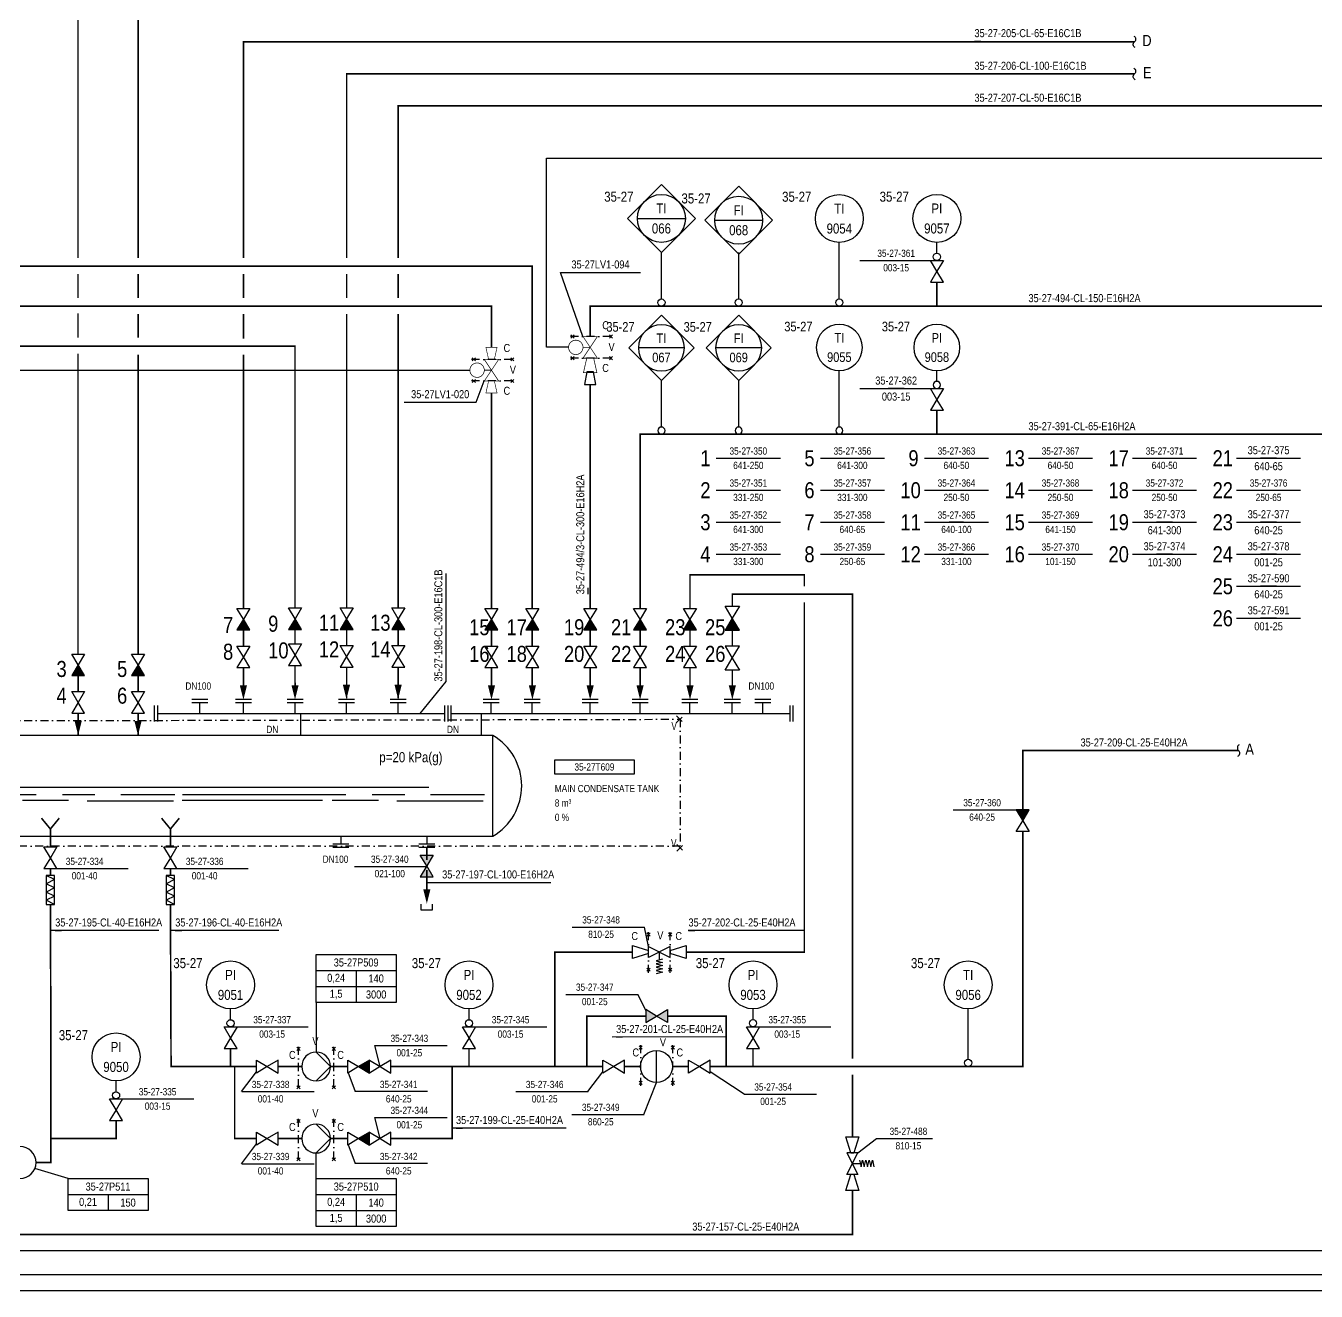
# Model space of a CAD drawing. Header units: millimetres. Extents: x -415 to 12957, y -5 to 599.
# Drawn here: x 5981.8 to 6384.9, y -0.2 to 395.1 of the extents above; entities that cross this region are included whole.
import ezdxf
from ezdxf.enums import TextEntityAlignment as Align

# ---------------------------------------------------------------- set-up
doc = ezdxf.new("R2010")
doc.units = ezdxf.units.MM
doc.header["$LTSCALE"] = 10
doc.header["$MEASUREMENT"] = 0
doc.linetypes.add('DASHDOT2', pattern=[0.5, 0.25, -0.125, 0, -0.125])
doc.linetypes.add('KV', pattern=[3, 2, -1])
doc.layers.get('0').update_dxf_attribs({"linetype": 'CONTINUOUS'})
doc.layers.add('BALANSSI', color=3, linetype='CONTINUOUS', lineweight=25)
for name, color, linetype in [('LAITTEISTO', 7, 'CONTINUOUS'), ('METALLILETKUT', 7, 'CONTINUOUS'), ('P-A-SHEET', 3, 'CONTINUOUS'), ('P-COND', 4, 'CONTINUOUS'), ('P-CVPOS', 7, 'CONTINUOUS'), ('P-DELIVERY_LIMIT', 1, 'DASHDOT2'), ('P-FITTINGS', 7, 'CONTINUOUS'), ('P-INSTRPOS', 7, 'CONTINUOUS'), ('P-INSTRPOS_TEXTS', 7, 'CONTINUOUS'), ('P-INSTRU', 7, 'CONTINUOUS'), ('P-LINEPOS', 7, 'CONTINUOUS'), ('P-OTHER', 7, 'CONTINUOUS'), ('P-PUMP_POS', 7, 'CONTINUOUS'), ('P-PUMPS', 7, 'CONTINUOUS'), ('P-TANK_POS', 7, 'CONTINUOUS'), ('P-TEXT', 7, 'CONTINUOUS'), ('P-VALVEPOS', 7, 'CONTINUOUS'), ('P-VENTS', 7, 'CONTINUOUS'), ('P-WATER', 3, 'CONTINUOUS'), ('PUMPUT', 7, 'CONTINUOUS'), ('PUTKIKARTIOT', 7, 'CONTINUOUS'), ('SAATOVENTTIILIT', 7, 'CONTINUOUS'), ('TEXT', 141, 'CONTINUOUS'), ('yyyyy', 7, 'CONTINUOUS'), ('zzzzzz', 7, 'CONTINUOUS')]:
    doc.layers.add(name, color=color, linetype=linetype)
doc.styles.add('ARIAL', font='ARIALN.TTF')
doc.styles.add('ARIALN', font='ARIALN.TTF')
doc.styles.add('ASHADE', font='ARIALN.TTF')
doc.styles.add('LEGIBLE', font='ARIALN.TTF')
doc.styles.add('ROMA', font='ARIALN.TTF')
doc.styles.add('ROMANS', font='ARIALN.TTF')
doc.styles.add('SFS', font='ARIALN.TTF')
doc.styles.get("Standard").update_dxf_attribs({"font": 'ARIALN.TTF'})

# ---------------------------------------------------------------- blocks, each defined once
blk = doc.blocks.new('ARROW')
blk.add_solid([(-2.5, -1.25), (-2.5, 1.25), (2.5, 0)])
at = {"linetype": 'Continuous', "flags": 1}
blk.add_attdef('SYM_WIDTH', (0, 0), '', height=3, dxfattribs=at)
blk = doc.blocks.new('PI314')
for p, q in [((0, 2.5), (0, -2.5)), ((1, 2.5), (1, -2.5))]:
    blk.add_line(p, q)
blk = doc.blocks.new('PI313')
for p, q in [((0, 2), (0, -2)), ((5, 0.5), (0, 2)), ((5, 0.5), (5, -0.5)), ((0, -2), (5, -0.5))]:
    blk.add_line(p, q)
blk = doc.blocks.new('PI660O22')
at = {"linetype": 'KV'}
blk.add_line((5.03, -5.08), (5.03, 4.92), dxfattribs=at)
blk.add_circle((5.03, -0.08), 5)
at = {"layer": 'zzzzzz', "style": 'ROMA', "flags": 1}
for tag, p in [('LAINIMI', (0, 0)), ('LAIPOS', (0, -0.08)), ('LAIKAPA', (0, -0.16)), ('LAIMTEH', (0, -0.24)), ('LAIKIER', (0, -0.32)), ('LAIJANN', (0, -0.4)), ('LAIMASE', (0, -0.49)), ('LAIERI1', (0, -0.57)), ('LAIERI2', (0, -0.65)), ('LAIERI3', (0, -0.73)), ('LAIERI4', (0, -0.81)), ('LAILISA', (0, -0.89))]:
    blk.add_attdef(tag, p, '', height=0.05, dxfattribs=at)
blk = doc.blocks.new('PI51')
for p, q in [((0, 0.5), (0.5, 0)), ((0.5, 0), (0, -0.5))]:
    blk.add_line(p, q)
blk.add_circle((0, 0), 0.5)
blk = doc.blocks.new('T100CON')
at = {"const_width": 0.25}
blk.add_lwpolyline([(-2.5, 2.4), (2.5, 1.28), (2.5, -1.12), (-2.5, -2.24)], close=True, dxfattribs=at)
at = {"style": 'LEGIBLE', "flags": 9}
for tag, p in [('FC', (0, 3.5)), ('SYM_WIDTH', (0, 0))]:
    blk.add_attdef(tag, p, '', height=1.8, dxfattribs=at)
blk = doc.blocks.new('i001_11')
at = {"layer": 'yyyyy', "const_width": 0.25}
blk.add_lwpolyline([(0, 7.5, 1), (0, 2.5, 1)], format="xyb", close=True, dxfattribs=at)
for points in [[(-3.75, -2.5), (-3.75, 2.5), (3.75, -2.5), (3.75, 2.5), (-3.75, -2.5)], [(0, 2.5), (0, 0)]]:
    blk.add_lwpolyline(points, dxfattribs=at)
at = {"layer": 'yyyyy', "linetype": 'Continuous', "style": 'SFS', "flags": 9}
for tag, p in [('SYM_WIDTH', (0, 0)), ('FC', (0, 3.5))]:
    blk.add_attdef(tag, p, '', height=0.2, dxfattribs=at)
blk = doc.blocks.new('PPI_0103B')
at = {"color": 0, "linetype": 'ByBlock'}
blk.add_circle((0, 0), 1.25, dxfattribs=at)
blk = doc.blocks.new('PPI_1100A')
at = {"color": 0, "linetype": 'ByBlock'}
blk.add_line((0, 0), (2, 0), dxfattribs=at)
blk = doc.blocks.new('PPI_0900A')
at = {"color": 0, "linetype": 'ByBlock'}
blk.add_line((-2.5, 0), (2.5, 0), dxfattribs=at)
blk = doc.blocks.new('PPI_0700A-27_5')
at = {"color": 0, "linetype": 'ByBlock'}
for p, q in [((0, 0), (27.5, 0)), ((0, -5), (0, 0)), ((27.5, 0), (27.5, -5)), ((27.5, -5), (0, -5))]:
    blk.add_line(p, q, dxfattribs=at)
blk = doc.blocks.new('PPI_1207A')
at = {"color": 0, "linetype": 'ByBlock'}
for p, q in [((-8.5, 0), (0, 8.5)), ((0, 8.5), (8.5, 0)), ((0, -8.5), (-8.5, 0)), ((-6, 0), (6, 0)), ((8.5, 0), (0, -8.5))]:
    blk.add_line(p, q, dxfattribs=at)
blk.add_circle((0, 0), 6, dxfattribs=at)
blk = doc.blocks.new('PPI_1000A')
at = {"color": 0, "linetype": 'ByBlock'}
blk.add_line((-1, 0), (1, 0), dxfattribs=at)
blk = doc.blocks.new('P7A1271')
at = {"color": 0, "linetype": 'ByBlock'}
for centre, start, end in [((0.71, 0.82), 116.5651, 229.1849), ((-0.71, -0.82), 296.5651, 49.1849)]:
    blk.add_arc(centre, 1.08, start, end, dxfattribs=at)
blk = doc.blocks.new('PPI_0521A-25_0')
at = {"color": 0, "linetype": 'ByBlock'}
for p, q in [((0, 0), (25, 0)), ((0, -15), (0, 0)), ((25, 0), (25, -15)), ((0, -5), (25, -5)), ((12.5, -5), (12.5, -15)), ((0, -10), (25, -10)), ((25, -15), (0, -15))]:
    blk.add_line(p, q, dxfattribs=at)
blk = doc.blocks.new('PPI_1200A')
at = {"color": 0, "linetype": 'ByBlock'}
blk.add_circle((0, 0), 6, dxfattribs=at)
blk = doc.blocks.new('LAI2587')
for p, q in [((0, 0), (2.5, 0)), ((0, -8.75), (0, 0)), ((2.5, 0), (2.5, -8.75)), ((2.5, -8.75), (0, -8.75))]:
    blk.add_line(p, q)
blk = doc.blocks.new('FLEXIBLE-JOINT')
for p, q in [((1.25, 8.75), (-1.25, 7.5)), ((1.25, 6.25), (-1.25, 7.5)), ((1.25, 6.25), (-1.25, 5)), ((1.25, 3.75), (-1.25, 5)), ((1.25, 3.75), (-1.25, 2.5)), ((1.25, 1.25), (-1.25, 2.5)), ((1.25, 1.25), (-1.25, 0))]:
    blk.add_line(p, q)
at = {"rotation": 180}
blk.add_blockref('LAI2587', (1.25, 0), dxfattribs=at)
blk = doc.blocks.new('P7A1100')
at = {"color": 0, "linetype": 'ByBlock'}
for points in [[(-3, -1.8), (-3, 1.8), (0, 0)], [(3, -1.8), (3, 1.8), (0, 0)]]:
    blk.add_lwpolyline(points, close=True, dxfattribs=at)
blk = doc.blocks.new('P7A1106')
at = {"color": 0, "linetype": 'ByBlock'}
for p, q in [((3, 1.8), (0, 0)), ((3, -1.8), (3, 1.8)), ((0, 0), (3, -1.8))]:
    blk.add_line(p, q, dxfattribs=at)
blk.add_lwpolyline([(-3, 1.8), (0, 0), (-3, -1.8)], close=True, dxfattribs=at)
blk.add_solid([(3, 1.8), (0, 0), (3, -1.8)], dxfattribs=at)
blk = doc.blocks.new('PRO66DD')
h = blk.add_hatch(color=0)
h.paths.add_polyline_path([(-3, 1.8), (-3, -1.8), (0, 0)])
h.paths.add_polyline_path([(3, -1.8), (3, 1.8), (0, 0)])
at = {"layer": 'P-VENTS', "color": 0, "linetype": 'Continuous'}
for points in [[(-3, -1.8), (-3, 1.8), (0, 0)], [(3, -1.8), (3, 1.8), (0, 0)]]:
    blk.add_lwpolyline(points, close=True, dxfattribs=at)
blk = doc.blocks.new('P7A0200')
at = {"color": 0, "linetype": 'ByBlock'}
for p, q in [((0, 5), (5, 0)), ((5, 0), (0, -5))]:
    blk.add_line(p, q, dxfattribs=at)
blk.add_lwpolyline([(0, -5, 1), (0, 5, 1)], format="xyb", close=True, dxfattribs=at)
blk = doc.blocks.new('PPI_0524A-25_0')
at = {"color": 0, "linetype": 'ByBlock'}
for p, q in [((0, 0), (25, 0)), ((0, -10), (0, 0)), ((25, 0), (25, -10)), ((0, -5), (25, -5)), ((12.5, -5), (12.5, -10)), ((25, -10), (0, -10))]:
    blk.add_line(p, q, dxfattribs=at)
blk = doc.blocks.new('P7A1245')
at = {"color": 0, "linetype": 'Continuous'}
for points in [[(-2, 1.8), (-2, -1.8)], [(2, 1), (-2, 1.8)], [(2, -1), (2, 1)], [(-2, -1.8), (2, -1)]]:
    blk.add_lwpolyline(points, dxfattribs=at)
blk = doc.blocks.new('PPI_2100A')
at = {"color": 0, "linetype": 'ByBlock'}
blk.add_line((0, 0), (2, 0), dxfattribs=at)

msp = doc.modelspace()

# ---------------------------------------------------------------- linework, layer by layer
at = {"layer": 'LAITTEISTO'}
for points in [[(6036.14, 180.22), (6036.14, 183.59)], [(6049.77, 180.22), (6049.77, 183.59)], [(6065.9, 180.22), (6065.9, 183.59)], [(6082.02, 180.22), (6082.02, 183.59)], [(6098.15, 180.22), (6098.15, 183.59)], [(6127.21, 180.22), (6127.21, 183.59)], [(6139.99, 180.22), (6139.99, 183.59)], [(6158.09, 180.22), (6158.09, 183.59)], [(6173.68, 180.22), (6173.68, 183.59)], [(6189.26, 180.22), (6189.26, 183.59)], [(6202.49, 180.22), (6202.49, 183.59)], [(6212.06, 180.22), (6212.06, 183.59)], [(6022.89, 180.22), (6112.6, 180.22)], [(6067.76, 173.44), (6067.76, 180.22)], [(6114.6, 180.22), (6220.41, 180.22)], [(6124.18, 173.44), (6124.18, 180.22)], [(6127.71, 173.44), (5876.21, 173.44)], [(6127.71, 141.94), (6127.71, 173.44)], [(5878.01, 157.3), (6107.74, 157.3)], [(5965.47, 155), (5985.05, 155)], [(5980.74, 153.2), (5995.19, 153.2)], [(5993.22, 155), (6003.4, 155)], [(6011.5, 155), (6028.36, 155)], [(6030.62, 153.2), (6074.44, 153.2)], [(6030.72, 155), (6081.8, 155)], [(6077.49, 153.2), (6091.94, 153.2)], [(6089.97, 155), (6100.15, 155)], [(6108.25, 155), (6125.11, 155)], [(6000.97, 153), (6027.9, 153)], [(6097.72, 153), (6124.65, 153)], [(5876.21, 141.94), (6127.71, 141.94)], [(6080.25, 141.94), (6080.25, 139.46)], [(6107.06, 141.94), (6107.06, 139.46)]]:
    msp.add_lwpolyline(points, dxfattribs=at)
msp.add_arc((6118.43, 157.69), 18.28, 300.5102, 59.4898, dxfattribs=at)
at = {"layer": 'P-A-SHEET', "color": 7, "const_width": 0.35}
for points in [[(-410, 0), (12952.06, 0), (12952.06, 594), (-410, 594)], [(-405, 5), (12947.06, 5), (12947.06, 589), (-405, 589)]]:
    msp.add_lwpolyline(points, close=True, dxfattribs=at)
at = {"layer": 'P-COND', "linetype": 'Continuous', "const_width": 0.5}
for points in [[(6016.86, 322.5), (6016.86, 400.31), (5801.81, 400.31)], [(5998.11, 322.5), (5998.11, 397.81)], [(6049.77, 322.5), (6049.77, 390.06), (6328.1, 390.06)], [(6082.03, 322.5), (6082.03, 380.08), (6328.1, 380.08)], [(6098.15, 322.5), (6098.15, 370.1), (6389.99, 370.1), (6389.99, 310)], [(5998.11, 310), (5998.11, 317.5)], [(6016.86, 310), (6016.86, 317.5)], [(6049.77, 310), (6049.77, 317.5)], [(6082.03, 310), (6082.03, 317.5)], [(6098.15, 310), (6098.15, 317.5)], [(6266.38, 307.51), (6266.38, 315.01)], [(6127.26, 294.62), (6127.26, 307.5), (5149.96, 307.5), (5149.96, 39.42), (2539.99, 39.42), (2539.99, 175)], [(5998.11, 297.64), (5998.11, 305.26)], [(6016.86, 297.64), (6016.86, 305)], [(6049.77, 297.38), (6049.77, 305)], [(6082.02, 213.23), (6082.02, 305)], [(6082.03, 300.02), (6082.03, 305)], [(6098.15, 213.23), (6098.15, 305)], [(5998.11, 198.85), (5998.11, 292.64)], [(6016.86, 198.85), (6016.86, 292.36)], [(6049.77, 213.09), (6049.77, 292.38)], [(6158.09, 283), (6158.09, 213.09)], [(6127.26, 280.38), (6127.26, 213.09)], [(6266.38, 267.5), (6266.38, 275)], [(6239.99, 72.5), (6239.99, 217.5), (6202.49, 217.5), (6202.49, 213.75)], [(6188.05, 105.68), (6224.99, 105.68), (6224.99, 215)], [(6049.77, 206.34), (6049.77, 201.34)], [(6065.89, 201.98), (6065.89, 206.48)], [(6082.02, 206.48), (6082.02, 201.48)], [(6098.15, 206.48), (6098.15, 201.48)], [(6127.26, 206.34), (6127.26, 201.34)], [(6158.09, 206.34), (6158.09, 201.34)], [(6173.68, 206.34), (6173.68, 201.34)], [(6189.26, 206.34), (6189.26, 201.34)], [(6202.49, 206.25), (6202.49, 201.25)], [(6049.77, 194.59), (6049.77, 189.09)], [(6065.9, 189.09), (6065.89, 195.23)], [(6082.02, 194.73), (6082.02, 184.95)], [(6098.15, 194.73), (6098.15, 184.95)], [(6127.26, 194.59), (6127.26, 189.09)], [(6158.09, 194.59), (6158.09, 189.09)], [(6173.68, 194.59), (6173.68, 189.09)], [(6189.26, 194.59), (6189.26, 189.09)], [(6202.49, 193.75), (6202.49, 187.5)], [(5998.16, 192.1), (5998.16, 187.1)], [(6016.86, 192.1), (6016.86, 187.1)], [(5998.16, 180.35), (5998.16, 173.44)], [(6016.86, 180.35), (6016.86, 173.44)], [(6293.2, 150.15), (6293.2, 168.72), (6360.6, 168.72)], [(5986.7, 147.57), (5989.48, 144.19)], [(5992.25, 147.57), (5989.48, 144.19)], [(6024.2, 147.57), (6026.98, 144.19)], [(6029.75, 147.57), (6026.98, 144.19)], [(5989.48, 144.19), (5989.48, 138.57)], [(6026.98, 144.19), (6026.98, 138.57)], [(6107.06, 138.46), (6107.06, 134.52)], [(5989.48, 131.9), (5989.48, 129.65)], [(6026.98, 131.9), (6026.98, 129.65)], [(6107.06, 131.35), (6107.06, 125.35)], [(5989.48, 120.65), (5989.64, 80), (5989.64, 40), (5984.99, 40)], [(6026.98, 120.65), (6027.18, 70), (6053.87, 70)], [(6045.76, 70), (6045.76, 75.62)], [(6120.24, 70), (6120.24, 75.62)], [(6208.95, 70.01), (6208.95, 75.64)], [(6047.05, 70), (6047.05, 47.5), (6053.87, 47.5)], [(6060.62, 70), (6067.99, 70)], [(6076.99, 70), (6082.36, 70)], [(6095.86, 70), (6162.07, 70)], [(6114.99, 70), (6114.99, 47.5), (6095.86, 47.5)], [(6168.82, 70), (6173.87, 70)], [(6183.9, 70), (6188.82, 70)], [(6239.99, 48.06), (6239.99, 67.5)], [(6009.99, 53.12), (6009.99, 50), (6009.99, 47.5), (5989.64, 47.5)], [(6060.62, 47.5), (6067.99, 47.5)], [(6076.99, 47.5), (6082.36, 47.5)], [(5947.49, 40), (5947.49, 20), (5947.49, 17.5), (6239.99, 17.5), (6239.99, 31.31)]]:
    msp.add_lwpolyline(points, dxfattribs=at)
at = {"layer": 'P-COND', "const_width": 0.5}
for points in [[(4649.99, 72.02), (4649.99, 50), (5134.7, 50), (5134.7, 320), (6139.99, 320), (6139.99, 213.09)], [(6158.09, 298), (6158.09, 307.5), (6409.99, 307.5), (6409.99, 52.5), (6459.81, 52.5)], [(-130.72, 27.08), (2740, 27.14), (2755, 27.14), (5492.84, 27.23), (5492.84, 295), (6065.89, 295), (6065.89, 213.23)], [(6173.68, 213.09), (6173.68, 267.5), (6399.99, 267.5), (6399.99, 42.5), (6459.81, 42.5)], [(6139.99, 201.34), (6139.99, 206.34)], [(6139.99, 187.5), (6139.99, 194.59)]]:
    msp.add_lwpolyline(points, dxfattribs=at)
at = {"layer": 'P-COND', "linetype": 'Continuous'}
for points in [[(6224.99, 220, 0.5, 0.5, 0), (6224.99, 223.58, 0.5, 0.5, 0), (6189.26, 223.58, 0.5, 0.5, 0), (6189.26, 213.09, 0, 0, 0)], [(6195.57, 70, 0.5, 0.5, 0), (6293.2, 70, 0.5, 0.5, 0), (6293.2, 143.4, 0, 0, 0)], [(6147.07, 70, 0.5, 0.5, 0), (6147.07, 105.68, 0.5, 0.5, 0), (6171.3, 105.68, 0, 0, 0)], [(6157.07, 70, 0.5, 0.5, 0), (6157.07, 85.75, 0.5, 0.5, 0), (6175.45, 85.75, 0, 0, 0)], [(6182.2, 85.75, 0.5, 0.5, 0), (6200.57, 85.75, 0.5, 0.5, 0), (6200.57, 70, 0, 0, 0)]]:
    msp.add_lwpolyline(points, format="xyseb", dxfattribs=at)
at = {"layer": 'P-CVPOS'}
for points in [[(6155.84, 298), (6148.81, 318.03), (6173.81, 318.03)], [(6099.99, 277.5), (6122.49, 277.5), (6125.01, 284.12)]]:
    msp.add_lwpolyline(points, dxfattribs=at)
at = {"layer": 'P-DELIVERY_LIMIT'}
for points in [[(6153.09, 297.5), (6152.09, 298.5)], [(6152.09, 297.5), (6153.09, 298.5)], [(6164.09, 297.5), (6165.09, 298.5)], [(6165.09, 297.5), (6164.09, 298.5)], [(6164.59, 298), (6151.59, 298)], [(6133.76, 290.87), (6120.76, 290.87)], [(6122.26, 290.37), (6121.26, 291.37)], [(6121.26, 290.37), (6122.26, 291.37)], [(6133.26, 290.37), (6134.26, 291.37)], [(6134.26, 290.37), (6133.26, 291.37)], [(6164.59, 291.25), (6151.59, 291.25)], [(6153.09, 290.75), (6152.09, 291.75)], [(6152.09, 290.75), (6153.09, 291.75)], [(6164.09, 290.75), (6165.09, 291.75)], [(6165.09, 290.75), (6164.09, 291.75)], [(6133.76, 284.12), (6120.76, 284.12)], [(6122.26, 283.63), (6121.26, 284.63)], [(6121.26, 283.63), (6122.26, 284.63)], [(6133.26, 283.63), (6134.26, 284.63)], [(6134.26, 283.63), (6133.26, 284.63)], [(6185.09, 177.4), (6187.22, 179.52)], [(6185.09, 179.52), (6187.21, 177.4)], [(6185.13, 139.35), (6187.25, 137.22)], [(6185.13, 137.22), (6187.25, 139.34)], [(6175.8, 111.75), (6176.8, 110.75)], [(6175.8, 110.75), (6176.8, 111.75)], [(6176.3, 99.25), (6176.3, 112.25)], [(6182.55, 111.75), (6183.55, 110.75)], [(6182.55, 110.75), (6183.55, 111.75)], [(6183.05, 99.25), (6183.05, 112.25)], [(6175.8, 99.75), (6176.8, 100.75)], [(6175.8, 100.75), (6176.8, 99.75)], [(6182.55, 99.75), (6183.55, 100.75)], [(6182.55, 100.75), (6183.55, 99.75)], [(6173.87, 63.92), (6173.87, 76.92)], [(6183.9, 63.92), (6183.9, 76.92)], [(6066.49, 76), (6067.49, 75)], [(6066.49, 75), (6067.49, 76)], [(6066.99, 63.5), (6066.99, 76.5)], [(6077.49, 76), (6078.49, 75)], [(6077.49, 75), (6078.49, 76)], [(6077.99, 63.5), (6077.99, 76.5)], [(6173.37, 76.42), (6174.37, 75.42)], [(6173.37, 75.42), (6174.37, 76.42)], [(6184.4, 76.42), (6183.4, 75.42)], [(6184.4, 75.42), (6183.4, 76.42)], [(6173.37, 64.42), (6174.37, 65.42)], [(6173.37, 65.42), (6174.37, 64.42)], [(6184.4, 64.42), (6183.4, 65.42)], [(6184.4, 65.42), (6183.4, 64.42)], [(6066.49, 63), (6067.49, 64)], [(6066.49, 64), (6067.49, 63)], [(6077.49, 63), (6078.49, 64)], [(6077.49, 64), (6078.49, 63)], [(6066.49, 52.5), (6067.49, 53.5)], [(6066.49, 53.5), (6067.49, 52.5)], [(6066.99, 41), (6066.99, 54)], [(6077.49, 52.5), (6078.49, 53.5)], [(6077.49, 53.5), (6078.49, 52.5)], [(6077.99, 41), (6077.99, 54)], [(6066.49, 41.5), (6067.49, 40.5)], [(6066.49, 40.5), (6067.49, 41.5)], [(6077.49, 41.5), (6078.49, 40.5)], [(6077.49, 40.5), (6078.49, 41.5)]]:
    msp.add_lwpolyline(points, dxfattribs=at)
msp.add_lwpolyline([(6186.15, 178.46), (6186.15, 138.79), (5861.59, 138.79), (5861.59, 146.38), (5863.92, 146.38), (5863.92, 170), (5861.59, 170), (5861.59, 177.85), (5894.6, 177.85)], close=True, dxfattribs=at)
at = {"layer": 'P-INSTRU'}
for points in [[(6151.34, 294.71), (6144.41, 294.71), (6144.41, 353.76), (6404.87, 353.76), (6404.99, 47.5), (6459.81, 47.5)], [(1362.79, 103.98), (1514.84, 103.98), (1514.84, 57.5), (5356.15, 57.5), (5356.15, 287.5), (6120.51, 287.5)]]:
    msp.add_lwpolyline(points, dxfattribs=at)
at = {"layer": 'P-INSTRU', "linetype": 'Continuous'}
for points in [[(6235.91, 309.75), (6235.91, 327.39)], [(6266.38, 324.01), (6266.38, 327.39)], [(6180.34, 309.75), (6180.34, 324.28)], [(6204.47, 309.75), (6204.47, 324.28)], [(6235.91, 269.74), (6235.91, 287.38)], [(6266.38, 284), (6266.38, 287.38)], [(6180.34, 269.74), (6180.34, 284.27)], [(6204.47, 269.74), (6204.47, 284.27)], [(6045.76, 84.62), (6045.76, 88)], [(6120.24, 84.62), (6120.24, 88)], [(6208.95, 84.64), (6208.95, 88.01)], [(6276.15, 72.25), (6276.15, 88)], [(6009.99, 62.12), (6009.99, 65.5)]]:
    msp.add_lwpolyline(points, dxfattribs=at)
at = {"layer": 'P-LINEPOS'}
msp.add_lwpolyline([(6107.06, 127.5), (6145.82, 127.5)], dxfattribs=at)
at = {"layer": 'P-OTHER'}
for points in [[(6104.99, 180.22), (6113.15, 190.22), (6113.14, 224.04)], [(6271.51, 150.15), (6291.62, 150.15)], [(6108.78, 120.75), (6108.78, 118.85), (6105.34, 118.85), (6105.34, 120.75)], [(6023.37, 112.5), (5989.55, 112.49)], [(6060.87, 112.5), (6027.05, 112.49)], [(6224.99, 112.5), (6188.67, 112.49)], [(6072.49, 90), (6072.49, 74.5)], [(6200.57, 79.22), (6164.99, 79.21)], [(6150.57, 50.79), (6114.99, 50.78)], [(6072.49, 35), (6072.49, 43)], [(5994.99, 35), (5984.63, 38.15)]]:
    msp.add_lwpolyline(points, dxfattribs=at)
at = {"layer": 'P-VALVEPOS'}
for points in [[(6242.36, 321.76), (6264.96, 321.76)], [(6242.36, 281.75), (6264.96, 281.75)], [(6197.49, 260), (6217.49, 260)], [(6229.99, 260), (6249.99, 260)], [(6262.49, 260), (6282.49, 260)], [(6294.99, 260), (6314.99, 260)], [(6327.49, 260), (6347.49, 260)], [(6359.99, 260), (6379.99, 260)], [(6197.49, 250), (6217.49, 250)], [(6229.99, 250), (6249.99, 250)], [(6262.49, 250), (6282.49, 250)], [(6294.99, 250), (6314.99, 250)], [(6327.49, 250), (6347.49, 250)], [(6359.99, 250), (6379.99, 250)], [(6197.49, 240), (6217.49, 240)], [(6229.99, 240), (6249.99, 240)], [(6262.49, 240), (6282.49, 240)], [(6294.99, 240), (6314.99, 240)], [(6327.49, 240), (6347.49, 240)], [(6359.99, 240), (6379.99, 240)], [(6197.49, 230), (6217.49, 230)], [(6229.99, 230), (6249.99, 230)], [(6262.49, 230), (6282.49, 230)], [(6294.99, 230), (6314.99, 230)], [(6327.49, 230), (6347.49, 230)], [(6359.99, 230), (6379.99, 230)], [(6359.99, 220), (6379.99, 220)], [(6359.99, 210), (6379.99, 210)], [(5991.17, 131.82), (6013.77, 131.82)], [(6028.67, 131.82), (6051.27, 131.82)], [(6084.46, 132.5), (6107.06, 132.5)], [(6152.49, 113.56), (6175.09, 113.56)], [(6174.99, 113.56), (6176.16, 107.5)], [(6150.52, 92.54), (6173.12, 92.54)], [(6173.02, 92.54), (6175.45, 87.44)], [(6047.44, 82.38), (6070.05, 82.38)], [(6121.93, 82.38), (6144.53, 82.38)], [(6210.64, 82.38), (6233.24, 82.38)], [(6092.49, 70), (6090.87, 76.55), (6113.47, 76.55)], [(6049.17, 62.15), (6053.87, 68.31)], [(6082.36, 68.31), (6084.68, 62.16)], [(6157.38, 62.15), (6162.07, 68.31)], [(6174.89, 55), (6178.82, 65)], [(6206.23, 61.35), (6195.57, 68.31)], [(6049.27, 62.15), (6071.87, 62.15)], [(6107.28, 62.16), (6084.68, 62.16)], [(6134.88, 62.15), (6157.48, 62.15)], [(6206.23, 61.36), (6228.83, 61.36)], [(6011.67, 59.88), (6034.27, 59.88)], [(6092.49, 47.5), (6090.87, 54.05), (6113.47, 54.05)], [(6152.39, 55), (6174.99, 55)], [(6049.17, 39.65), (6053.87, 45.81)], [(6082.36, 45.81), (6084.68, 39.66)], [(6241.67, 43.06), (6247.49, 47.5), (6264.99, 47.5)], [(6049.27, 39.65), (6071.87, 39.65)], [(6107.28, 39.66), (6084.68, 39.66)]]:
    msp.add_lwpolyline(points, dxfattribs=at)
at = {"layer": 'P-VENTS'}
for points in [[(6183.05, 107.44), (6176.3, 104.06)], [(6176.3, 104.06), (6176.3, 107.44)], [(6176.3, 107.44), (6183.05, 104.06)], [(6179.67, 105.75), (6179.67, 103.3)], [(6183.05, 104.06), (6183.05, 107.44)], [(6180.68, 103.56), (6178.66, 103.05)], [(6178.66, 103.05), (6180.68, 102.54)], [(6180.68, 102.54), (6178.66, 102.04)], [(6178.66, 102.04), (6180.68, 101.53)], [(6180.68, 101.53), (6178.66, 101.03)], [(6178.66, 101.03), (6180.68, 100.52)], [(6180.68, 100.52), (6178.66, 100.01)], [(6178.66, 100.01), (6180.68, 99.51)], [(6180.68, 99.51), (6178.66, 99)], [(6238.3, 36.31), (6241.67, 43.06)], [(6241.67, 43.06), (6238.3, 43.06)], [(6238.3, 43.06), (6241.67, 36.31)], [(6242.18, 40.7), (6242.69, 38.67)], [(6242.69, 38.67), (6243.19, 40.7)], [(6243.19, 40.7), (6243.7, 38.67)], [(6243.7, 38.67), (6244.21, 40.7)], [(6244.21, 40.7), (6244.71, 38.67)], [(6244.71, 38.67), (6245.22, 40.7)], [(6245.22, 40.7), (6245.72, 38.67)], [(6245.72, 38.67), (6246.23, 40.7)], [(6246.23, 40.7), (6246.74, 38.67)], [(6241.67, 36.31), (6238.3, 36.31)], [(6239.99, 39.69), (6242.43, 39.69)]]:
    msp.add_lwpolyline(points, dxfattribs=at)
at = {"layer": 'P-WATER', "const_width": 0.35}
msp.add_lwpolyline([(-315, 12.5), (6789.82, 12.5)], dxfattribs=at)
at = {"layer": 'SAATOVENTTIILIT', "const_width": 0.225}
for points in [[(6129.51, 284.12), (6125.01, 284.12), (6129.51, 290.87), (6125.01, 290.87), (6129.51, 284.12)], [(6125.01, 287.5), (6127.26, 287.5)]]:
    msp.add_lwpolyline(points, dxfattribs=at)
msp.add_lwpolyline([(6120.51, 287.5, 1), (6125.01, 287.5, 1)], format="xyb", close=True, dxfattribs=at)

# ---------------------------------------------------------------- block references
at = {"layer": 'LAITTEISTO', "xscale": -1}
for p in [(6113.6, 180.22), (6114.6, 180.22)]:
    msp.add_blockref('PI314', p, dxfattribs=at)
at = {"layer": 'METALLILETKUT', "xscale": -1.028571429000294, "yscale": 1.028571429000294, "zscale": 1.028571429000294, "rotation": 180}
for p in [(5989.48, 129.65), (6026.98, 129.65)]:
    msp.add_blockref('FLEXIBLE-JOINT', p, dxfattribs=at)
at = {"layer": 'P-COND', "linetype": 'Continuous', "yscale": 0.900000000000091, "zscale": 0.900000000000091}
for p, xscale, rotation in [((6049.77, 186.84), 0.900000000000091, 270), ((6065.9, 186.84), 0.900000000000091, 270), ((6081.97, 186.98), 0.900000000000091, 270), ((6098.09, 186.98), 0.900000000000091, 270), ((6127.26, 186.84), 0.900000000000091, 270), ((6140.04, 186.84), 0.900000000000091, 270), ((6158.09, 186.84), 0.900000000000091, 270), ((6173.68, 186.84), 0.900000000000091, 270), ((6189.26, 186.84), 0.900000000000091, 270), ((6202.49, 186.84), 0.900000000000091, 270), ((5998.16, 175.69), 0.900000000000091, 270), ((6016.86, 175.69), 0.900000000000091, 270), ((6107.06, 123.1), -0.900000000000091, 89.99999999999952)]:
    msp.add_blockref('ARROW', p, dxfattribs=dict(at, xscale=xscale, rotation=rotation))
at = {"layer": 'P-CVPOS', "color": 140, "xscale": -1, "rotation": 180}
for p in [(6161.31, 318.03), (6111.24, 277.5)]:
    msp.add_blockref('PPI_1000A', p, dxfattribs=at)
at = {"layer": 'P-FITTINGS', "xscale": -1}
for p in [(6328.1, 390.06), (6328.1, 380.02)]:
    msp.add_blockref('P7A1271', p, dxfattribs=at)
at = {"layer": 'P-FITTINGS', "rotation": 90}
msp.add_blockref('P7A1245', (6158.09, 285), dxfattribs=at)
at = {"layer": 'P-FITTINGS'}
msp.add_blockref('P7A1271', (6360.6, 168.72), dxfattribs=at)
at = {"layer": 'P-INSTRPOS', "color": 140, "xscale": -1.2, "yscale": 1.2, "zscale": 1.2}
for name, p in [('PPI_1207A', (6180.34, 294.47)), ('PPI_1207A', (6204.47, 294.47)), ('PPI_1200A', (6235.91, 294.58)), ('PPI_1200A', (6266.38, 294.58))]:
    msp.add_blockref(name, p, dxfattribs=at)
at = {"layer": 'P-INSTRU', "color": 140}
for name, p, xscale, yscale, zscale in [('PPI_1207A', (6180.34, 334.89), 1.2478, 1.2478, 1.2478), ('PPI_1207A', (6204.47, 334.34), 1.2478, 1.2478, 1.2478), ('PPI_1200A', (6235.91, 334.87), 1.2478, 1.2478, 1.2478), ('PPI_1200A', (6266.38, 334.89), 1.2478, 1.2478, 1.2478), ('PPI_0103B', (6266.38, 322.89), 0.899999999999636, 0.899999999999636, 0.899999999999636), ('PPI_0103B', (6180.34, 308.62), 0.899999999999636, 0.899999999999636, 0.899999999999636), ('PPI_0103B', (6204.47, 308.62), 0.899999999999636, 0.899999999999636, 0.899999999999636), ('PPI_0103B', (6235.91, 308.62), 0.899999999999636, 0.899999999999636, 0.899999999999636), ('PPI_1200A', (6045.76, 95.5), 1.2478, 1.2478, 1.2478), ('PPI_1200A', (6120.24, 95.5), 1.2478, 1.2478, 1.2478), ('PPI_1200A', (6208.95, 95.5), 1.2478, 1.2478, 1.2478), ('PPI_1200A', (6276.15, 95.5), 1.2478, 1.2478, 1.2478), ('PPI_0103B', (6045.76, 83.5), 0.9000000000005458, 0.9000000000005458, 0.9000000000005458), ('PPI_0103B', (6120.24, 83.5), 0.9000000000005458, 0.9000000000005458, 0.9000000000005458), ('PPI_0103B', (6208.95, 83.51), 0.9000000000005458, 0.9000000000005458, 0.9000000000005458), ('PPI_1200A', (6009.99, 73), 1.2478, 1.2478, 1.2478), ('PPI_0103B', (6276.15, 71.13), 0.9000000000005458, 0.9000000000005458, 0.9000000000005458), ('PPI_0103B', (6009.99, 61), 0.9000000000005458, 0.9000000000005458, 0.9000000000005458)]:
    msp.add_blockref(name, p, dxfattribs=dict(at, xscale=xscale, yscale=yscale, zscale=zscale))
at = {"layer": 'P-INSTRU', "color": 140, "xscale": -0.9, "yscale": 0.9, "zscale": 0.9, "rotation": 270}
for p in [(6266.38, 282.88), (6180.34, 268.61), (6204.47, 268.61), (6235.91, 268.61)]:
    msp.add_blockref('PPI_0103B', p, dxfattribs=at)
at = {"layer": 'P-LINEPOS', "color": 140}
for p in [(6278.12, 390.27), (6278.12, 380.08), (6278.12, 370.1), (6294.99, 307.5), (6294.99, 267.5), (6311.26, 168.72), (6111.85, 127.5), (5990.99, 112.5), (6028.49, 112.5), (6188.79, 112.5), (6166.19, 79.22), (6116.18, 50.79), (6189.99, 17.5)]:
    msp.add_blockref('PPI_1100A', p, dxfattribs=at)
at = {"layer": 'P-LINEPOS', "color": 140, "rotation": 90}
for name, p in [('PPI_2100A', (6157.49, 217.5)), ('PPI_1100A', (6113.15, 190.22))]:
    msp.add_blockref(name, p, dxfattribs=at)
at = {"layer": 'P-OTHER', "xscale": -1}
for p in [(6022.89, 180.22), (6221.41, 180.22)]:
    msp.add_blockref('PI314', p, dxfattribs=at)
at = {"layer": 'P-OTHER', "rotation": 270}
for p in [(6036.14, 184.59), (6049.77, 184.59), (6065.9, 184.59), (6082.02, 184.59), (6098.15, 184.59), (6127.21, 184.59), (6139.99, 184.59), (6158.09, 184.59), (6173.68, 184.59), (6189.26, 184.59), (6202.49, 184.59), (6212.06, 184.59)]:
    msp.add_blockref('PI314', p, dxfattribs=at)
at = {"layer": 'P-OTHER', "xscale": -1, "rotation": 270}
for p in [(6080.25, 138.46), (6107.06, 138.46)]:
    msp.add_blockref('PI314', p, dxfattribs=at)
at = {"layer": 'P-OTHER'}
msp.add_blockref('PI660O22', (6173.79, 70.08), dxfattribs=at)
at = {"layer": 'P-PUMP_POS', "color": 140}
for name, p in [('PPI_0521A-25_0', (6072.49, 105)), ('PPI_0524A-25_0', (5994.99, 35)), ('PPI_0521A-25_0', (6072.49, 35))]:
    msp.add_blockref(name, p, dxfattribs=at)
at = {"layer": 'P-PUMPS', "rotation": 180}
msp.add_blockref('P7A0200', (5979.99, 40), dxfattribs=at)
at = {"layer": 'P-TANK_POS', "color": 140, "xscale": 0.899999999999636, "yscale": 0.899999999999636, "zscale": 0.899999999999636}
msp.add_blockref('PPI_0700A-27_5', (6147.04, 165.82), dxfattribs=at)
at = {"layer": 'P-VALVEPOS', "color": 140, "yscale": 0.9, "zscale": 0.9}
for p, xscale in [((6253.66, 321.76), 0.9), ((6207.49, 260), 0.9), ((6239.99, 260), 0.9), ((6272.49, 260), 0.9), ((6304.99, 260), 0.9), ((6337.49, 260), 0.9), ((6207.49, 250), 0.9), ((6239.99, 250), 0.9), ((6272.49, 250), 0.9), ((6304.99, 250), 0.9), ((6337.49, 250), 0.9), ((6369.99, 250), 0.9), ((6207.49, 240), 0.9), ((6239.99, 240), 0.9), ((6272.49, 240), -0.9), ((6304.99, 240), 0.9), ((6207.49, 230), 0.9), ((6239.99, 230), 0.9), ((6272.49, 230), -0.9), ((6304.99, 230), 0.9), ((6280.51, 150.15), 0.9), ((6000.17, 131.82), 0.9), ((6037.67, 131.82), 0.9), ((6095.49, 132.5), 0.9), ((6161.49, 113.56), 0.9), ((6159.52, 92.54), 0.9), ((6058.74, 82.38), 0.9), ((6133.23, 82.38), 0.9), ((6219.64, 82.38), 0.9), ((6101.61, 76.55), 0.9), ((6058.27, 62.15), 0.9), ((6098.28, 62.16), -0.9), ((6143.88, 62.15), 0.9), ((6215.23, 61.36), 0.9), ((6022.97, 59.88), 0.9), ((6101.61, 54.05), 0.9), ((6161.39, 55), 0.9), ((6257.49, 47.5), 0.9), ((6058.27, 39.65), 0.9), ((6098.28, 39.66), -0.9)]:
    msp.add_blockref('PPI_0900A', p, dxfattribs=dict(at, xscale=xscale))
at = {"layer": 'P-VALVEPOS', "color": 140, "xscale": -1}
for p in [(6253.66, 281.75), (6369.99, 260), (6337.49, 240), (6369.99, 240), (6337.49, 230), (6369.99, 230), (6369.99, 220), (6369.99, 210)]:
    msp.add_blockref('PPI_0900A', p, dxfattribs=at)
at = {"layer": 'P-VENTS'}
for name, p, xscale, yscale, zscale, rotation in [('P7A1100', (6266.38, 318.39), 1.125, 1.125, 1.125, 270), ('P7A1100', (6266.38, 278.38), 1.125, 1.125, 1.125, 270), ('P7A1106', (6202.49, 210), 1.25, 1.25, 1.25, 270), ('P7A1106', (6049.77, 209.72), 1.12499999999999, 1.12499999999999, 1.12499999999999, 270), ('P7A1106', (6065.89, 209.85), 1.12499999999999, 1.12499999999999, 1.12499999999999, 270), ('P7A1106', (6082.02, 209.85), 1.12499999999999, 1.12499999999999, 1.12499999999999, 270), ('P7A1106', (6098.15, 209.85), 1.12499999999999, 1.12499999999999, 1.12499999999999, 270), ('P7A1106', (6127.26, 209.72), 1.12499999999999, 1.12499999999999, 1.12499999999999, 270), ('P7A1106', (6140.04, 209.72), 1.12499999999999, 1.12499999999999, 1.12499999999999, 270), ('P7A1106', (6158.09, 209.72), 1.12499999999999, 1.12499999999999, 1.12499999999999, 270), ('P7A1106', (6173.68, 209.72), 1.12499999999999, 1.12499999999999, 1.12499999999999, 270), ('P7A1106', (6189.26, 209.72), 1.12499999999999, 1.12499999999999, 1.12499999999999, 270), ('P7A1100', (6065.89, 198.6), 1.125, 1.125, 1.125, 270), ('P7A1106', (5998.16, 195.47), 1.12499999999999, 1.12499999999999, 1.12499999999999, 270), ('P7A1106', (6016.86, 195.47), 1.12499999999999, 1.12499999999999, 1.12499999999999, 270), ('P7A1100', (6049.77, 197.97), 1.125, 1.125, 1.125, 270), ('P7A1100', (6082.02, 198.1), 1.125, 1.125, 1.125, 270), ('P7A1100', (6098.15, 198.1), 1.125, 1.125, 1.125, 270), ('P7A1100', (6127.26, 197.97), 1.125, 1.125, 1.125, 270), ('P7A1100', (6140.04, 197.97), 1.125, 1.125, 1.125, 270), ('P7A1100', (6158.09, 197.97), 1.125, 1.125, 1.125, 270), ('P7A1100', (6173.68, 197.97), 1.125, 1.125, 1.125, 270), ('P7A1100', (6189.26, 197.97), 1.125, 1.125, 1.125, 270), ('P7A1100', (6202.49, 197.5), 1.25, 1.25, 1.25, 90), ('P7A1100', (5998.16, 183.72), 1.125, 1.125, 1.125, 270), ('P7A1100', (6016.86, 183.72), 1.125, 1.125, 1.125, 270), ('P7A1106', (6293.2, 146.78), 1.12499999999999, 1.12499999999999, 1.12499999999999, 90), ('P7A1100', (5989.48, 135.19), 1.125, 1.125, 1.125, 270), ('P7A1100', (6026.98, 135.19), 1.125, 1.125, 1.125, 270), ('PRO66DD', (6107.06, 132.66), 1.125000000000022, 1.125000000000022, 1.125000000000022, 270), ('PRO66DD', (6178.82, 85.75), 1.125000000000022, 1.125000000000022, 1.125000000000022, 180), ('P7A1100', (6045.76, 79), 1.125, 1.125, 1.125, 270), ('P7A1100', (6120.24, 79), 1.125, 1.125, 1.125, 270), ('P7A1100', (6208.95, 79.01), 1.125, 1.125, 1.125, 270), ('P7A1100', (6009.99, 56.5), 1.125, 1.125, 1.125, 270)]:
    msp.add_blockref(name, p, dxfattribs=dict(at, xscale=xscale, yscale=yscale, zscale=zscale, rotation=rotation))
for name, p, xscale, yscale, zscale in [('P7A1100', (6057.24, 70), 1.125, 1.125, 1.125), ('P7A1106', (6085.74, 70), 1.12499999999999, 1.12499999999999, 1.12499999999999), ('P7A1100', (6092.49, 70), 1.125, 1.125, 1.125), ('P7A1100', (6165.45, 70), 1.125, 1.125, 1.125), ('P7A1100', (6192.2, 70), 1.125, 1.125, 1.125), ('P7A1100', (6057.24, 47.5), 1.125, 1.125, 1.125), ('P7A1106', (6085.74, 47.5), 1.12499999999999, 1.12499999999999, 1.12499999999999), ('P7A1100', (6092.49, 47.5), 1.125, 1.125, 1.125)]:
    msp.add_blockref(name, p, dxfattribs=dict(at, xscale=xscale, yscale=yscale, zscale=zscale))
at = {"layer": 'PUMPUT', "xscale": -9, "yscale": 9, "zscale": 9, "rotation": 180}
for p in [(6072.49, 70), (6072.49, 47.5)]:
    msp.add_blockref('PI51', p, dxfattribs=at)
at = {"layer": 'PUTKIKARTIOT', "rotation": 270}
for p, xscale, yscale, zscale in [((6127.2, 292.75), 0.75, 0.75, 0.75), ((6158.02, 289), -0.8999999999996362, 0.8999999999996362, 0.8999999999996362), ((6127.2, 282.25), -0.75, 0.75, 0.75)]:
    msp.add_blockref('T100CON', p, dxfattribs=dict(at, xscale=xscale, yscale=yscale, zscale=zscale))
at = {"layer": 'PUTKIKARTIOT', "xscale": -1}
for p, rotation in [((6171.3, 105.75), 180), ((6239.99, 48.06), 89.99999999999967), ((6239.99, 31.31), 270)]:
    msp.add_blockref('PI313', p, dxfattribs=dict(at, rotation=rotation))
msp.add_blockref('PI313', (6188.05, 105.75), dxfattribs=at)
at = {"layer": 'SAATOVENTTIILIT', "xscale": 0.8999999999996361, "yscale": 0.8999999999996361, "zscale": 0.8999999999996361, "rotation": 89.99999935323315}
msp.add_blockref('i001_11', (6158.09, 294.62), dxfattribs=at)

# ---------------------------------------------------------------- texts
at = {"layer": 'BALANSSI'}
msp.add_text('p=20 kPa(g)', height=3.15, dxfattribs=at).set_placement((6092.2, 165.04))
at = {"layer": 'P-CVPOS', "color": 140, "style": 'ARIAL'}
for s, p in [('35-27LV1-094', (6161.31, 320.53)), ('35-27LV1-020', (6111.24, 280))]:
    msp.add_text(s, height=2.5, dxfattribs=at).set_placement(p, align=Align.MIDDLE)
at = {"layer": 'P-DELIVERY_LIMIT', "char_height": 2.5, "width": 24.5, "attachment_point": 1, "rotation": 359.947}
for insert in [(6183.45, 177.6), (6183.34, 141.04)]:
    msp.add_mtext('{\\W0.9;\\T0.95;V}', dxfattribs=dict(at, insert=insert))
at = {"layer": 'P-DELIVERY_LIMIT', "style": 'ROMANS'}
for p in [(6161.86, 300.29), (6131.03, 293.17), (6161.86, 286.94), (6131.03, 279.82), (6170.97, 109.51), (6184.72, 109.51), (6064.02, 72.37), (6079.11, 72.37), (6171.3, 73.15), (6185.05, 73.15), (6064.02, 49.87), (6079.11, 49.87)]:
    msp.add_attdef('C', p, '', height=2.5, dxfattribs=at)
for p in [(6165.73, 293.49), (6134.9, 286.37), (6180.95, 109.71), (6073.22, 76.68), (6181.78, 76.35), (6073.22, 54.18)]:
    msp.add_attdef('V', text='', height=2.5, dxfattribs=at).set_placement(p, align=Align.RIGHT)
at = {"layer": 'P-INSTRPOS_TEXTS', "style": 'ARIAL'}
for height, p in [(3.119, (6171.61, 340.13)), (3.119, (6195.74, 339.58)), (3.119, (6227.18, 340.11)), (3.119, (6257.64, 340.13)), (3, (6171.94, 299.51)), (3, (6196.07, 299.51)), (3, (6227.51, 299.62)), (3, (6257.98, 299.62)), (3.119, (6037.02, 100.74)), (3.119, (6111.51, 100.74)), (3.119, (6200.21, 100.74)), (3.119, (6267.42, 100.74)), (3.119, (6001.25, 78.24))]:
    msp.add_text('35-27', height=height, dxfattribs=at).set_placement(p, align=Align.RIGHT)
for s, height, p in [('TI', 3.119, (6180.34, 338.01)), ('FI', 3.119, (6204.47, 337.46)), ('TI', 3.119, (6235.91, 337.99)), ('PI', 3.119, (6266.38, 338)), ('066', 3.119, (6180.34, 331.77)), ('068', 3.119, (6204.47, 331.22)), ('9054', 3.119, (6235.91, 331.75)), ('9057', 3.119, (6266.38, 331.77)), ('TI', 3, (6180.34, 297.47)), ('FI', 3, (6204.47, 297.47)), ('TI', 3, (6235.91, 297.58)), ('PI', 3, (6266.38, 297.58)), ('067', 3, (6180.34, 291.47)), ('069', 3, (6204.47, 291.47)), ('9055', 3, (6235.91, 291.58)), ('9058', 3, (6266.38, 291.58)), ('PI', 3.119, (6045.76, 98.62)), ('PI', 3.119, (6120.24, 98.62)), ('PI', 3.119, (6208.95, 98.62)), ('TI', 3.119, (6276.15, 98.62)), ('9051', 3.119, (6045.76, 92.38)), ('9052', 3.119, (6120.24, 92.38)), ('9053', 3.119, (6208.95, 92.38)), ('9056', 3.119, (6276.15, 92.38)), ('PI', 3.119, (6009.99, 76.12)), ('9050', 3.119, (6009.99, 69.88))]:
    msp.add_text(s, height=height, dxfattribs=at).set_placement(p, align=Align.MIDDLE)
at = {"layer": 'P-LINEPOS', "color": 140}
for s, height, style, p in [('35-27-205-CL-65-E16C1B', 2.5, 'ARIAL', (6278.12, 392.77)), ('D', 3.5, 'ARIALN', (6330.55, 390.45)), ('35-27-206-CL-100-E16C1B', 2.5, 'ARIAL', (6278.12, 382.58)), ('E', 3.5, 'ARIALN', (6330.78, 380.41)), ('35-27-207-CL-50-E16C1B', 2.5, 'ARIAL', (6278.12, 372.6)), ('35-27-494-CL-150-E16H2A', 2.5, 'ARIAL', (6294.99, 310)), ('35-27-391-CL-65-E16H2A', 2.5, 'ARIAL', (6294.99, 270)), ('35-27-209-CL-25-E40H2A', 2.5, 'ARIAL', (6311.26, 171.22)), ('35-27-197-CL-100-E16H2A', 2.5, 'ARIAL', (6111.85, 130)), ('35-27-195-CL-40-E16H2A', 2.5, 'ARIAL', (5990.99, 115)), ('35-27-196-CL-40-E16H2A', 2.5, 'ARIAL', (6028.49, 115)), ('35-27-202-CL-25-E40H2A', 2.5, 'ARIAL', (6188.79, 115)), ('35-27-201-CL-25-E40H2A', 2.5, 'ARIAL', (6166.19, 81.72)), ('35-27-199-CL-25-E40H2A', 2.5, 'ARIAL', (6116.18, 53.29)), ('35-27-157-CL-25-E40H2A', 2.5, 'ARIAL', (6189.99, 20))]:
    msp.add_text(s, height=height, dxfattribs=dict(at, style=style)).set_placement(p, align=Align.MIDDLE_LEFT)
at = {"layer": 'P-LINEPOS', "color": 140, "style": 'ARIAL'}
for s, p in [('35-27-494/3-CL-300-E16H2A', (6154.99, 217.5)), ('35-27-198-CL-300-E16C1B', (6110.65, 190.22))]:
    msp.add_text(s, height=2.5, rotation=90, dxfattribs=at).set_placement(p, align=Align.MIDDLE_LEFT)
at = {"layer": 'P-OTHER', "style": 'SFS', "flags": 1}
for tag, p in [('DN100', (6031.66, 187.72)), ('DN100', (6207.53, 187.72)), ('DN', (6056.94, 174.18)), ('DN', (6113.36, 174.18)), ('DN100', (6074.53, 133.62))]:
    msp.add_attdef(tag, p, 'T001', height=2.25, dxfattribs=at)
at = {"layer": 'P-PUMP_POS', "color": 140, "style": 'ARIAL'}
for s, p in [('35-27P509', (6084.99, 102.5)), ('0,24', (6078.74, 97.5)), ('140', (6091.24, 97.5)), ('1,5', (6078.74, 92.5)), ('3000', (6091.24, 92.5)), ('35-27P511', (6007.49, 32.5)), ('35-27P510', (6084.99, 32.5)), ('0,21', (6001.24, 27.5)), ('150', (6013.74, 27.5)), ('0,24', (6078.74, 27.5)), ('140', (6091.24, 27.5)), ('1,5', (6078.74, 22.5)), ('3000', (6091.24, 22.5))]:
    msp.add_text(s, height=2.5, dxfattribs=at).set_placement(p, align=Align.MIDDLE)
at = {"layer": 'P-TANK_POS', "color": 140, "style": 'ARIAL'}
msp.add_text('35-27T609', height=2.25, dxfattribs=at).set_placement((6159.42, 163.57), align=Align.MIDDLE)
for s, p in [('MAIN CONDENSATE TANK', (6147.04, 156.82)), ('8 m³', (6147.04, 152.32)), ('0 %', (6147.04, 147.82))]:
    msp.add_text(s, height=2.25, dxfattribs=at).set_placement(p, align=Align.MIDDLE_LEFT)
at = {"layer": 'P-TEXT', "color": 4, "style": 'ASHADE'}
for s, p in [('1', (6192.49, 260)), ('5', (6224.99, 260)), ('9', (6257.49, 260)), ('13', (6287.49, 260)), ('17', (6319.99, 260)), ('21', (6352.49, 260)), ('2', (6192.49, 250)), ('6', (6224.99, 250)), ('10', (6254.99, 250)), ('14', (6287.49, 250)), ('18', (6319.99, 250)), ('22', (6352.49, 250)), ('3', (6192.49, 240)), ('7', (6224.99, 240)), ('11', (6254.99, 240)), ('15', (6287.49, 240)), ('19', (6319.99, 240)), ('23', (6352.49, 240)), ('4', (6192.49, 230)), ('8', (6224.99, 230)), ('12', (6254.99, 230)), ('16', (6287.49, 230)), ('20', (6319.99, 230)), ('24', (6352.49, 230)), ('25', (6352.49, 220)), ('26', (6352.49, 210))]:
    msp.add_text(s, height=5, dxfattribs=at).set_placement(p, align=Align.MIDDLE_LEFT)
at = {"layer": 'P-VALVEPOS', "color": 140, "style": 'ARIAL'}
for s, height, p in [('35-27-361', 2.25, (6253.66, 324.01)), ('003-15', 2.25, (6253.66, 319.51)), ('35-27-362', 2.5, (6253.66, 284.25)), ('003-15', 2.5, (6253.66, 279.25)), ('35-27-350', 2.25, (6207.49, 262.25)), ('35-27-356', 2.25, (6239.99, 262.25)), ('35-27-363', 2.25, (6272.49, 262.25)), ('35-27-367', 2.25, (6304.99, 262.25)), ('35-27-371', 2.25, (6337.49, 262.25)), ('35-27-375', 2.5, (6369.99, 262.5)), ('641-250', 2.25, (6207.49, 257.75)), ('641-300', 2.25, (6239.99, 257.75)), ('640-50', 2.25, (6272.49, 257.75)), ('640-50', 2.25, (6304.99, 257.75)), ('640-50', 2.25, (6337.49, 257.75)), ('640-65', 2.5, (6369.99, 257.5)), ('35-27-351', 2.25, (6207.49, 252.25)), ('35-27-357', 2.25, (6239.99, 252.25)), ('35-27-364', 2.25, (6272.49, 252.25)), ('35-27-368', 2.25, (6304.99, 252.25)), ('35-27-372', 2.25, (6337.49, 252.25)), ('35-27-376', 2.25, (6369.99, 252.25)), ('331-250', 2.25, (6207.49, 247.75)), ('331-300', 2.25, (6239.99, 247.75)), ('250-50', 2.25, (6272.49, 247.75)), ('250-50', 2.25, (6304.99, 247.75)), ('250-50', 2.25, (6337.49, 247.75)), ('250-65', 2.25, (6369.99, 247.75)), ('35-27-352', 2.25, (6207.49, 242.25)), ('35-27-358', 2.25, (6239.99, 242.25)), ('35-27-365', 2.25, (6272.49, 242.25)), ('35-27-369', 2.25, (6304.99, 242.25)), ('35-27-373', 2.5, (6337.49, 242.5)), ('35-27-377', 2.5, (6369.99, 242.5)), ('641-300', 2.25, (6207.49, 237.75)), ('640-65', 2.25, (6239.99, 237.75)), ('640-100', 2.25, (6272.49, 237.75)), ('641-150', 2.25, (6304.99, 237.75)), ('641-300', 2.5, (6337.49, 237.5)), ('640-25', 2.5, (6369.99, 237.5)), ('35-27-374', 2.5, (6337.49, 232.5)), ('35-27-378', 2.5, (6369.99, 232.5)), ('35-27-353', 2.25, (6207.49, 232.25)), ('35-27-359', 2.25, (6239.99, 232.25)), ('35-27-366', 2.25, (6272.49, 232.25)), ('35-27-370', 2.25, (6304.99, 232.25)), ('331-300', 2.25, (6207.49, 227.75)), ('250-65', 2.25, (6239.99, 227.75)), ('331-100', 2.25, (6272.49, 227.75)), ('101-150', 2.25, (6304.99, 227.75)), ('101-300', 2.5, (6337.49, 227.5)), ('001-25', 2.5, (6369.99, 227.5)), ('35-27-590', 2.5, (6369.99, 222.5)), ('640-25', 2.5, (6369.99, 217.5)), ('35-27-591', 2.5, (6369.99, 212.5)), ('001-25', 2.5, (6369.99, 207.5)), ('35-27-360', 2.25, (6280.51, 152.4)), ('640-25', 2.25, (6280.51, 147.9)), ('35-27-334', 2.25, (6000.17, 134.07)), ('35-27-336', 2.25, (6037.67, 134.07)), ('35-27-340', 2.25, (6095.49, 134.75)), ('001-40', 2.25, (6000.17, 129.57)), ('001-40', 2.25, (6037.67, 129.57)), ('021-100', 2.25, (6095.49, 130.25)), ('35-27-348', 2.25, (6161.49, 115.81)), ('810-25', 2.25, (6161.49, 111.31)), ('35-27-347', 2.25, (6159.52, 94.79)), ('001-25', 2.25, (6159.52, 90.29)), ('35-27-337', 2.25, (6058.74, 84.62)), ('35-27-345', 2.25, (6133.23, 84.62)), ('35-27-355', 2.25, (6219.64, 84.62)), ('003-15', 2.25, (6058.74, 80.13)), ('003-15', 2.25, (6133.23, 80.13)), ('003-15', 2.25, (6219.64, 80.13)), ('35-27-343', 2.25, (6101.61, 78.8)), ('001-25', 2.25, (6101.61, 74.3)), ('35-27-338', 2.25, (6058.27, 64.4)), ('35-27-341', 2.25, (6098.28, 64.41)), ('35-27-346', 2.25, (6143.88, 64.4)), ('35-27-354', 2.25, (6215.23, 63.61)), ('35-27-335', 2.25, (6022.97, 62.12)), ('001-40', 2.25, (6058.27, 59.9)), ('640-25', 2.25, (6098.28, 59.91)), ('001-25', 2.25, (6143.88, 59.9)), ('003-15', 2.25, (6022.97, 57.63)), ('35-27-344', 2.25, (6101.61, 56.3)), ('35-27-349', 2.25, (6161.39, 57.25)), ('001-25', 2.25, (6215.23, 59.11)), ('001-25', 2.25, (6101.61, 51.8)), ('860-25', 2.25, (6161.39, 52.75)), ('35-27-488', 2.25, (6257.49, 49.75)), ('810-15', 2.25, (6257.49, 45.25)), ('35-27-339', 2.25, (6058.27, 41.9)), ('35-27-342', 2.25, (6098.28, 41.91)), ('001-40', 2.25, (6058.27, 37.4)), ('640-25', 2.25, (6098.28, 37.41))]:
    msp.add_text(s, height=height, dxfattribs=at).set_placement(p, align=Align.MIDDLE)
at = {"layer": 'TEXT', "style": 'ARIALN'}
msp.add_text('A', height=3.5, dxfattribs=at).set_placement((6362.74, 169.11), align=Align.MIDDLE_LEFT)
at = {"layer": 'TEXT', "linetype": 'Continuous', "char_height": 5, "attachment_point": 1}
for s, width, insert in [('7\\P8', 3.0704, (6043.41, 210.39)), ('9\\P10', 3.0704, (6057.51, 210.81)), ('11\\P12', 3.0704, (6073.32, 211.12)), ('13\\P14', 3.0704, (6089.35, 211.12)), ('15\\P16', 3.0704, (6120.28, 209.72)), ('17\\P18', 5, (6131.96, 209.72)), ('19\\P20', 5, (6149.89, 209.72)), ('21\\P22', 5, (6164.59, 209.72)), ('23\\P24\\P', 5, (6181.47, 209.72)), ('25\\P26', 5, (6193.97, 209.72)), ('3\\P4', 5, (5991.39, 196.67)), ('5\\P6', 5, (6010.31, 196.67))]:
    msp.add_mtext_dynamic_manual_height_columns(s, width=width, gutter_width=25, heights=[0], dxfattribs=dict(at, insert=insert))

doc.saveas('drawing.dxf')
